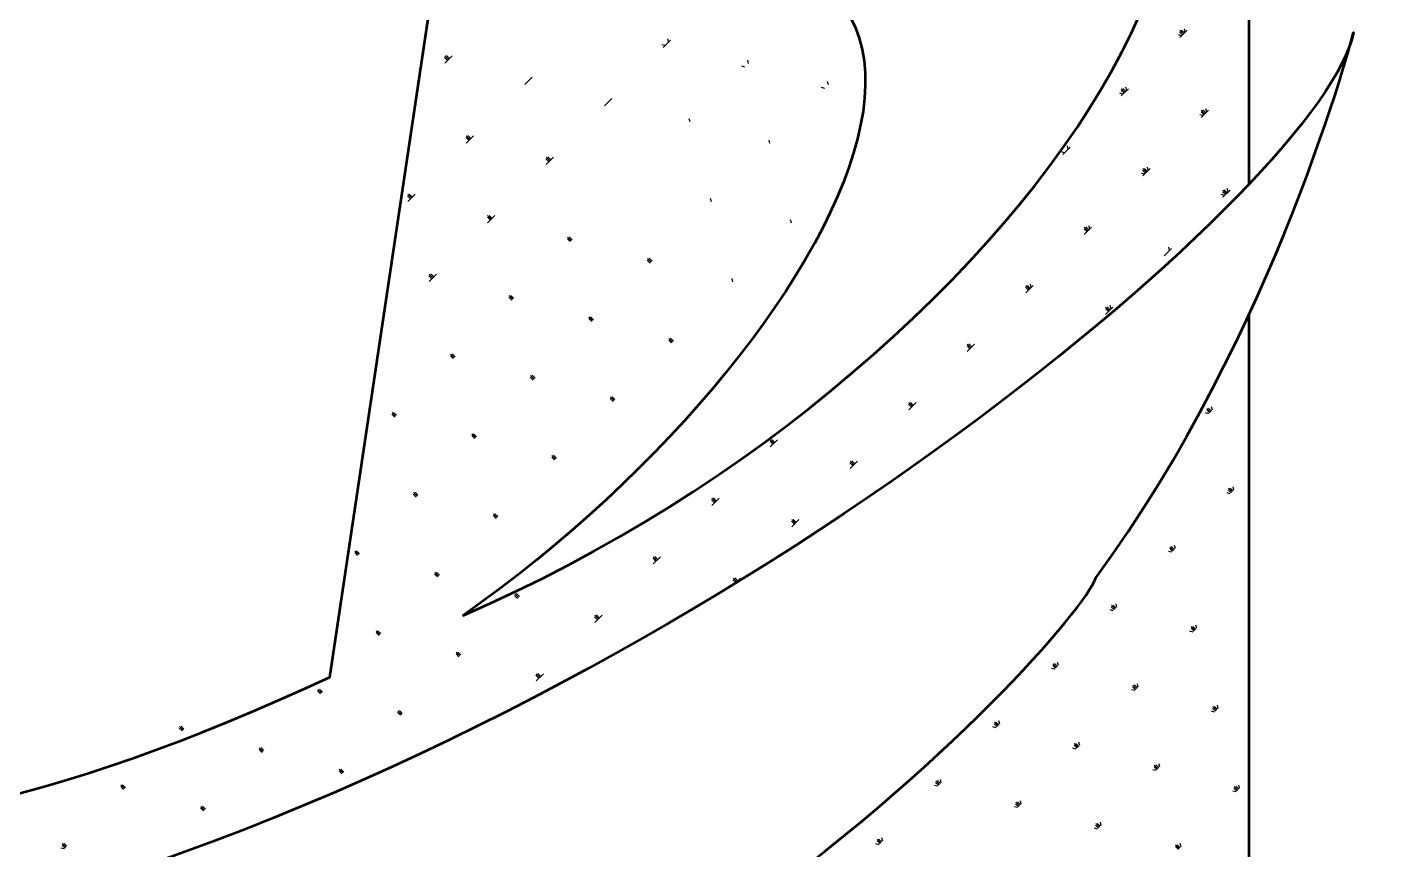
# Model space of a CAD drawing. Extents: x 40372685 to 40373131, y 3431137 to 3431353.
# Drawn here: x 40373112.37 to 40373117.66, y 3431339.55 to 3431342.72 of the extents above; entities that cross this region are included whole.
import ezdxf

# ---------------------------------------------------------------- set-up
doc = ezdxf.new("R2010")
doc.units = 0
doc.header["$LTSCALE"] = 0.5
doc.layers.add('PUB_TITLE', color=4, linetype='CONTINUOUS')

msp = doc.modelspace()

# ---------------------------------------------------------------- linework, layer by layer
at = {"layer": 'PUB_TITLE', "color": 4}
for p, q in [((40373116.8206, 3431342.6911), (40373116.8093, 3431342.7024)), ((40373116.8241, 3431342.6946), (40373116.81, 3431342.7087)), ((40373116.81, 3431342.6805), (40373116.8382, 3431342.7087)), ((40373116.8276, 3431342.6981), (40373116.8164, 3431342.7094)), ((40373116.8311, 3431342.7017), (40373116.8278, 3431342.714)), ((40373114.8269, 3431342.6493), (40373114.8146, 3431342.6526)), ((40373114.8199, 3431342.6422), (40373114.8481, 3431342.6704)), ((40373114.841, 3431342.6634), (40373114.8377, 3431342.6757)), ((40373116.8171, 3431342.6876), (40373116.8047, 3431342.6909)), ((40373113.9893, 3431342.5924), (40373113.9781, 3431342.6037)), ((40373113.9929, 3431342.5959), (40373113.9788, 3431342.61)), ((40373113.9788, 3431342.5819), (40373114.0069, 3431342.61)), ((40373113.9964, 3431342.5995), (40373113.9851, 3431342.6107)), ((40373115.1489, 3431342.5809), (40373115.1456, 3431342.5932)), ((40373115.1348, 3431342.5668), (40373115.1225, 3431342.5701)), ((40373114.2866, 3431342.4994), (40373114.3148, 3431342.5275)), ((40373115.4427, 3431342.4843), (40373115.4304, 3431342.4876)), ((40373115.4568, 3431342.4984), (40373115.4535, 3431342.5107)), ((40373116.6058, 3431342.4763), (40373116.6025, 3431342.4886)), ((40373114.5945, 3431342.4169), (40373114.6227, 3431342.445)), ((40373116.5917, 3431342.4622), (40373116.5794, 3431342.4655)), ((40373116.5952, 3431342.4657), (40373116.5839, 3431342.477)), ((40373116.5987, 3431342.4692), (40373116.5846, 3431342.4833)), ((40373116.5846, 3431342.4552), (40373116.6128, 3431342.4833)), ((40373116.6022, 3431342.4728), (40373116.591, 3431342.484)), ((40373116.8995, 3431342.3797), (40373116.8872, 3431342.383)), ((40373116.9031, 3431342.3832), (40373116.8918, 3431342.3945)), ((40373116.9066, 3431342.3867), (40373116.8925, 3431342.4008)), ((40373116.8925, 3431342.3727), (40373116.9207, 3431342.4008)), ((40373116.9101, 3431342.3903), (40373116.8988, 3431342.4015)), ((40373116.9136, 3431342.3938), (40373116.9103, 3431342.4061)), ((40373114.9235, 3431342.3555), (40373114.9202, 3431342.3678)), ((40373114.0718, 3431342.2845), (40373114.0606, 3431342.2958)), ((40373114.0754, 3431342.2881), (40373114.0613, 3431342.3022)), ((40373114.0613, 3431342.274), (40373114.0894, 3431342.3022)), ((40373114.0789, 3431342.2916), (40373114.0676, 3431342.3029)), ((40373115.2314, 3431342.273), (40373115.2281, 3431342.2853)), ((40373116.3663, 3431342.2368), (40373116.354, 3431342.2401)), ((40373116.3593, 3431342.2298), (40373116.3874, 3431342.2579)), ((40373116.3804, 3431342.2509), (40373116.3771, 3431342.2632)), ((40373114.3797, 3431342.2021), (40373114.3684, 3431342.2133)), ((40373114.3832, 3431342.2056), (40373114.3691, 3431342.2197)), ((40373114.3691, 3431342.1915), (40373114.3973, 3431342.2197)), ((40373114.3867, 3431342.2091), (40373114.3755, 3431342.2204)), ((40373116.6777, 3431342.1578), (40373116.6664, 3431342.1691)), ((40373116.6812, 3431342.1614), (40373116.6671, 3431342.1755)), ((40373116.6671, 3431342.1473), (40373116.6953, 3431342.1755)), ((40373116.6847, 3431342.1649), (40373116.6735, 3431342.1762)), ((40373116.6883, 3431342.1684), (40373116.685, 3431342.1807)), ((40373116.6742, 3431342.1543), (40373116.6619, 3431342.1576)), ((40373113.8465, 3431342.0592), (40373113.8352, 3431342.0704)), ((40373113.85, 3431342.0627), (40373113.8359, 3431342.0768)), ((40373113.8359, 3431342.0486), (40373113.8641, 3431342.0768)), ((40373113.8535, 3431342.0662), (40373113.8422, 3431342.0775)), ((40373116.982, 3431342.0718), (40373116.9697, 3431342.0751)), ((40373116.9856, 3431342.0754), (40373116.9743, 3431342.0866)), ((40373116.9891, 3431342.0789), (40373116.975, 3431342.093)), ((40373116.975, 3431342.0648), (40373117.0032, 3431342.093)), ((40373116.9926, 3431342.0824), (40373116.9813, 3431342.0937)), ((40373116.9961, 3431342.0859), (40373116.9928, 3431342.0982)), ((40373115.006, 3431342.0476), (40373115.0027, 3431342.0599)), ((40373114.1543, 3431341.9767), (40373114.1431, 3431341.9879)), ((40373114.1578, 3431341.9802), (40373114.1438, 3431341.9943)), ((40373114.1438, 3431341.9661), (40373114.1719, 3431341.9943)), ((40373114.1614, 3431341.9837), (40373114.1501, 3431341.995)), ((40373115.3139, 3431341.9651), (40373115.3106, 3431341.9775)), ((40373114.4622, 3431341.8942), (40373114.4509, 3431341.9054)), ((40373114.4657, 3431341.8977), (40373114.4516, 3431341.9118)), ((40373114.4692, 3431341.9012), (40373114.458, 3431341.9125)), ((40373116.4523, 3431341.9325), (40373116.441, 3431341.9437)), ((40373116.4558, 3431341.936), (40373116.4417, 3431341.9501)), ((40373116.4417, 3431341.9219), (40373116.4699, 3431341.9501)), ((40373116.4594, 3431341.9395), (40373116.4481, 3431341.9508)), ((40373116.4629, 3431341.943), (40373116.4596, 3431341.9553)), ((40373116.7496, 3431341.8394), (40373116.7778, 3431341.8676)), ((40373116.7708, 3431341.8605), (40373116.7675, 3431341.8729)), ((40373114.7701, 3431341.8117), (40373114.7588, 3431341.823)), ((40373114.7736, 3431341.8152), (40373114.7595, 3431341.8293)), ((40373114.7771, 3431341.8187), (40373114.7658, 3431341.83)), ((40373113.9289, 3431341.7513), (40373113.9177, 3431341.7626)), ((40373113.9325, 3431341.7548), (40373113.9184, 3431341.7689)), ((40373113.9184, 3431341.7407), (40373113.9466, 3431341.7689)), ((40373113.936, 3431341.7583), (40373113.9247, 3431341.7696)), ((40373115.0885, 3431341.7398), (40373115.0852, 3431341.7521)), ((40373116.2269, 3431341.7071), (40373116.2157, 3431341.7184)), ((40373116.2305, 3431341.7106), (40373116.2164, 3431341.7247)), ((40373116.2164, 3431341.6965), (40373116.2445, 3431341.7247)), ((40373116.234, 3431341.7141), (40373116.2227, 3431341.7254)), ((40373116.2375, 3431341.7177), (40373116.2342, 3431341.73)), ((40373114.2368, 3431341.6688), (40373114.2255, 3431341.6801)), ((40373114.2403, 3431341.6723), (40373114.2263, 3431341.6864)), ((40373114.2439, 3431341.6758), (40373114.2326, 3431341.6871)), ((40373116.5383, 3431341.6281), (40373116.5242, 3431341.6422)), ((40373116.5242, 3431341.614), (40373116.5524, 3431341.6422)), ((40373116.5419, 3431341.6316), (40373116.5306, 3431341.6429)), ((40373116.5454, 3431341.6352), (40373116.5421, 3431341.6475)), ((40373114.5447, 3431341.5863), (40373114.5334, 3431341.5976)), ((40373114.5482, 3431341.5898), (40373114.5341, 3431341.6039)), ((40373114.5517, 3431341.5934), (40373114.5405, 3431341.6046)), ((40373116.5348, 3431341.6246), (40373116.5235, 3431341.6359)), ((40373114.8526, 3431341.5038), (40373114.8413, 3431341.5151)), ((40373114.8561, 3431341.5073), (40373114.842, 3431341.5214)), ((40373114.8596, 3431341.5109), (40373114.8483, 3431341.5221)), ((40373116.0016, 3431341.4817), (40373115.9903, 3431341.493)), ((40373116.0051, 3431341.4852), (40373115.991, 3431341.4993)), ((40373115.991, 3431341.4711), (40373116.0192, 3431341.4993)), ((40373116.0086, 3431341.4888), (40373115.9973, 3431341.5)), ((40373114.0114, 3431341.4434), (40373114.0002, 3431341.4547)), ((40373114.015, 3431341.4469), (40373114.0009, 3431341.461)), ((40373114.0185, 3431341.4505), (40373114.0072, 3431341.4617)), ((40373114.3228, 3431341.3645), (40373114.3087, 3431341.3785)), ((40373114.3264, 3431341.368), (40373114.3151, 3431341.3792)), ((40373114.3193, 3431341.3609), (40373114.308, 3431341.3722)), ((40373114.6272, 3431341.2784), (40373114.6159, 3431341.2897)), ((40373114.6307, 3431341.282), (40373114.6166, 3431341.296)), ((40373114.6342, 3431341.2855), (40373114.623, 3431341.2967)), ((40373115.7797, 3431341.2599), (40373115.7656, 3431341.2739)), ((40373115.7656, 3431341.2458), (40373115.7938, 3431341.2739)), ((40373115.7832, 3431341.2634), (40373115.772, 3431341.2746)), ((40373113.7861, 3431341.218), (40373113.7748, 3431341.2293)), ((40373113.7896, 3431341.2216), (40373113.7755, 3431341.2357)), ((40373113.7931, 3431341.2251), (40373113.7818, 3431341.2364)), ((40373115.7762, 3431341.2563), (40373115.7649, 3431341.2676)), ((40373116.9217, 3431341.2307), (40373116.9093, 3431341.234)), ((40373116.9252, 3431341.2342), (40373116.9139, 3431341.2455)), ((40373116.9287, 3431341.2377), (40373116.9146, 3431341.2518)), ((40373116.9322, 3431341.2413), (40373116.9209, 3431341.2525)), ((40373116.9357, 3431341.2448), (40373116.9324, 3431341.2571)), ((40373114.0939, 3431341.1356), (40373114.0827, 3431341.1468)), ((40373114.0975, 3431341.1391), (40373114.0834, 3431341.1532)), ((40373114.101, 3431341.1426), (40373114.0897, 3431341.1539)), ((40373115.2429, 3431341.1134), (40373115.2317, 3431341.1247)), ((40373115.2465, 3431341.117), (40373115.2324, 3431341.1311)), ((40373115.2324, 3431341.1029), (40373115.2605, 3431341.1311)), ((40373115.25, 3431341.1205), (40373115.2387, 3431341.1318)), ((40373114.4018, 3431341.0531), (40373114.3905, 3431341.0643)), ((40373114.4053, 3431341.0566), (40373114.3912, 3431341.0707)), ((40373114.4088, 3431341.0601), (40373114.3976, 3431341.0714)), ((40373115.5508, 3431341.031), (40373115.5395, 3431341.0422)), ((40373115.5543, 3431341.0345), (40373115.5402, 3431341.0486)), ((40373115.5402, 3431341.0204), (40373115.5684, 3431341.0486)), ((40373115.5578, 3431341.038), (40373115.5466, 3431341.0493)), ((40373113.8686, 3431340.9102), (40373113.8573, 3431340.9214)), ((40373113.8721, 3431340.9137), (40373113.858, 3431340.9278)), ((40373113.8756, 3431340.9172), (40373113.8643, 3431340.9285)), ((40373115.0211, 3431340.8916), (40373115.007, 3431340.9057)), ((40373115.007, 3431340.8775), (40373115.0352, 3431340.9057)), ((40373115.0246, 3431340.8951), (40373115.0133, 3431340.9064)), ((40373117.0041, 3431340.9228), (40373116.9918, 3431340.9261)), ((40373117.0077, 3431340.9264), (40373116.9964, 3431340.9376)), ((40373117.0112, 3431340.9299), (40373116.9971, 3431340.944)), ((40373117.0147, 3431340.9334), (40373117.0034, 3431340.9447)), ((40373117.0182, 3431340.9369), (40373117.0149, 3431340.9492)), ((40373115.0176, 3431340.8881), (40373115.0063, 3431340.8993)), ((40373114.1764, 3431340.8277), (40373114.1652, 3431340.8389)), ((40373114.18, 3431340.8312), (40373114.1659, 3431340.8453)), ((40373114.1835, 3431340.8347), (40373114.1722, 3431340.846)), ((40373115.3254, 3431340.8056), (40373115.3142, 3431340.8168)), ((40373115.3289, 3431340.8091), (40373115.3149, 3431340.8232)), ((40373115.3149, 3431340.795), (40373115.343, 3431340.8232)), ((40373115.3325, 3431340.8126), (40373115.3212, 3431340.8239)), ((40373113.6432, 3431340.6848), (40373113.6319, 3431340.6961)), ((40373113.6467, 3431340.6883), (40373113.6326, 3431340.7024)), ((40373113.6502, 3431340.6918), (40373113.639, 3431340.7031)), ((40373116.7788, 3431340.6975), (40373116.7665, 3431340.7008)), ((40373116.7823, 3431340.701), (40373116.771, 3431340.7122)), ((40373116.7858, 3431340.7045), (40373116.7717, 3431340.7186)), ((40373116.7893, 3431340.708), (40373116.7781, 3431340.7193)), ((40373116.7929, 3431340.7115), (40373116.7896, 3431340.7239)), ((40373114.7922, 3431340.6627), (40373114.7809, 3431340.674)), ((40373114.7957, 3431340.6662), (40373114.7816, 3431340.6803)), ((40373114.7816, 3431340.6521), (40373114.8098, 3431340.6803)), ((40373114.7992, 3431340.6697), (40373114.7879, 3431340.681)), ((40373113.9511, 3431340.6023), (40373113.9398, 3431340.6136)), ((40373113.9546, 3431340.6058), (40373113.9405, 3431340.6199)), ((40373113.9581, 3431340.6093), (40373113.9468, 3431340.6206)), ((40373115.1, 3431340.5802), (40373115.0888, 3431340.5915)), ((40373115.1036, 3431340.5837), (40373115.0895, 3431340.5978)), ((40373115.0895, 3431340.5696), (40373115.1177, 3431340.5978)), ((40373115.1071, 3431340.5872), (40373115.0958, 3431340.5985)), ((40373117.0756, 3431340.6179), (40373117.0743, 3431340.6183)), ((40373114.2589, 3431340.5198), (40373114.2477, 3431340.5311)), ((40373114.2624, 3431340.5233), (40373114.2484, 3431340.5374)), ((40373114.266, 3431340.5269), (40373114.2547, 3431340.5381)), ((40373116.5569, 3431340.4756), (40373116.5456, 3431340.4869)), ((40373116.5604, 3431340.4791), (40373116.5463, 3431340.4932)), ((40373116.564, 3431340.4826), (40373116.5527, 3431340.4939)), ((40373116.5675, 3431340.4862), (40373116.5642, 3431340.4985)), ((40373114.5668, 3431340.4373), (40373114.5555, 3431340.4486)), ((40373114.5703, 3431340.4408), (40373114.5562, 3431340.4549)), ((40373114.5562, 3431340.4267), (40373114.5844, 3431340.4549)), ((40373114.5738, 3431340.4444), (40373114.5626, 3431340.4556)), ((40373116.5534, 3431340.4721), (40373116.5411, 3431340.4754)), ((40373113.7257, 3431340.3769), (40373113.7144, 3431340.3882)), ((40373113.7292, 3431340.3804), (40373113.7151, 3431340.3945)), ((40373113.7327, 3431340.384), (40373113.7214, 3431340.3952)), ((40373116.8613, 3431340.3896), (40373116.8489, 3431340.3929)), ((40373116.8648, 3431340.3931), (40373116.8535, 3431340.4044)), ((40373116.8683, 3431340.3966), (40373116.8542, 3431340.4107)), ((40373116.8718, 3431340.4001), (40373116.8606, 3431340.4114)), ((40373116.8753, 3431340.4037), (40373116.872, 3431340.416)), ((40373114.0335, 3431340.2944), (40373114.0223, 3431340.3057)), ((40373114.0371, 3431340.298), (40373114.023, 3431340.312)), ((40373114.0406, 3431340.3015), (40373114.0293, 3431340.3127)), ((40373116.3351, 3431340.2537), (40373116.321, 3431340.2678)), ((40373116.3386, 3431340.2573), (40373116.3273, 3431340.2685)), ((40373116.3421, 3431340.2608), (40373116.3388, 3431340.2731)), ((40373114.3414, 3431340.2119), (40373114.3301, 3431340.2232)), ((40373114.3449, 3431340.2155), (40373114.3309, 3431340.2295)), ((40373114.3309, 3431340.2014), (40373114.359, 3431340.2295)), ((40373114.3485, 3431340.219), (40373114.3372, 3431340.2302)), ((40373116.328, 3431340.2467), (40373116.3157, 3431340.25)), ((40373116.3315, 3431340.2502), (40373116.3203, 3431340.2615)), ((40373113.5003, 3431340.1515), (40373113.489, 3431340.1628)), ((40373113.5038, 3431340.1551), (40373113.4897, 3431340.1692)), ((40373113.5073, 3431340.1586), (40373113.4961, 3431340.1699)), ((40373116.6359, 3431340.1642), (40373116.6236, 3431340.1675)), ((40373116.6394, 3431340.1677), (40373116.6281, 3431340.179)), ((40373116.6429, 3431340.1712), (40373116.6288, 3431340.1853)), ((40373116.6464, 3431340.1748), (40373116.6352, 3431340.186)), ((40373116.65, 3431340.1783), (40373116.6467, 3431340.1906)), ((40373116.9578, 3431340.0958), (40373116.9545, 3431340.1081)), ((40373113.8082, 3431340.0691), (40373113.7969, 3431340.0803)), ((40373113.8117, 3431340.0726), (40373113.7976, 3431340.0867)), ((40373113.8152, 3431340.0761), (40373113.8039, 3431340.0874)), ((40373116.9438, 3431340.0817), (40373116.9314, 3431340.085)), ((40373116.9473, 3431340.0852), (40373116.936, 3431340.0965)), ((40373116.9508, 3431340.0888), (40373116.9367, 3431340.1028)), ((40373116.9543, 3431340.0923), (40373116.9431, 3431340.1035)), ((40373112.967, 3431340.0087), (40373112.9558, 3431340.0199)), ((40373112.9706, 3431340.0122), (40373112.9565, 3431340.0263)), ((40373112.9741, 3431340.0157), (40373112.9628, 3431340.027)), ((40373116.1026, 3431340.0213), (40373116.0903, 3431340.0246)), ((40373116.1062, 3431340.0248), (40373116.0949, 3431340.0361)), ((40373116.1097, 3431340.0284), (40373116.0956, 3431340.0425)), ((40373116.1132, 3431340.0319), (40373116.1019, 3431340.0432)), ((40373116.1167, 3431340.0354), (40373116.1134, 3431340.0477)), ((40373116.414, 3431339.9423), (40373116.4028, 3431339.9536)), ((40373116.4176, 3431339.9459), (40373116.4035, 3431339.96)), ((40373116.4211, 3431339.9494), (40373116.4098, 3431339.9607)), ((40373116.4246, 3431339.9529), (40373116.4213, 3431339.9652)), ((40373113.2749, 3431339.9262), (40373113.2636, 3431339.9374)), ((40373113.2784, 3431339.9297), (40373113.2644, 3431339.9438)), ((40373113.282, 3431339.9332), (40373113.2707, 3431339.9445)), ((40373116.4105, 3431339.9388), (40373116.3982, 3431339.9421)), ((40373113.5828, 3431339.8437), (40373113.5715, 3431339.8549)), ((40373113.5863, 3431339.8472), (40373113.5722, 3431339.8613)), ((40373113.5898, 3431339.8507), (40373113.5786, 3431339.862)), ((40373116.7184, 3431339.8563), (40373116.7061, 3431339.8596)), ((40373116.7219, 3431339.8599), (40373116.7106, 3431339.8711)), ((40373116.7254, 3431339.8634), (40373116.7113, 3431339.8775)), ((40373116.7289, 3431339.8669), (40373116.7177, 3431339.8782)), ((40373116.7325, 3431339.8704), (40373116.7292, 3431339.8827)), ((40373112.7417, 3431339.7833), (40373112.7304, 3431339.7946)), ((40373112.7452, 3431339.7868), (40373112.7311, 3431339.8009)), ((40373112.7487, 3431339.7903), (40373112.7374, 3431339.8016)), ((40373115.8773, 3431339.7959), (40373115.8649, 3431339.7992)), ((40373115.8808, 3431339.7995), (40373115.8695, 3431339.8107)), ((40373115.8843, 3431339.803), (40373115.8702, 3431339.8171)), ((40373115.8878, 3431339.8065), (40373115.8766, 3431339.8178)), ((40373115.8913, 3431339.81), (40373115.888, 3431339.8223)), ((40373117.0333, 3431339.7809), (40373117.0192, 3431339.795)), ((40373117.0368, 3431339.7844), (40373117.0255, 3431339.7957)), ((40373117.0403, 3431339.7879), (40373117.037, 3431339.8002)), ((40373116.1992, 3431339.7275), (40373116.1959, 3431339.7399)), ((40373117.0263, 3431339.7738), (40373117.0139, 3431339.7771)), ((40373117.0298, 3431339.7774), (40373117.0185, 3431339.7886)), ((40373113.0495, 3431339.7008), (40373113.0383, 3431339.7121)), ((40373113.0531, 3431339.7043), (40373113.039, 3431339.7184)), ((40373113.0566, 3431339.7078), (40373113.0453, 3431339.7191)), ((40373116.1851, 3431339.7134), (40373116.1728, 3431339.7167)), ((40373116.1887, 3431339.717), (40373116.1774, 3431339.7282)), ((40373116.1922, 3431339.7205), (40373116.1781, 3431339.7346)), ((40373116.1957, 3431339.724), (40373116.1844, 3431339.7353)), ((40373116.493, 3431339.631), (40373116.4807, 3431339.6343)), ((40373116.4965, 3431339.6345), (40373116.4853, 3431339.6457)), ((40373116.5, 3431339.638), (40373116.486, 3431339.6521)), ((40373116.5036, 3431339.6415), (40373116.4923, 3431339.6528)), ((40373116.5071, 3431339.645), (40373116.5038, 3431339.6574)), ((40373115.6554, 3431339.5741), (40373115.6441, 3431339.5854)), ((40373115.6589, 3431339.5776), (40373115.6448, 3431339.5917)), ((40373115.6624, 3431339.5811), (40373115.6512, 3431339.5924)), ((40373115.666, 3431339.5847), (40373115.6627, 3431339.597)), ((40373112.5128, 3431339.5544), (40373112.5005, 3431339.5577)), ((40373112.5163, 3431339.5579), (40373112.505, 3431339.5692)), ((40373112.5198, 3431339.5614), (40373112.5057, 3431339.5755)), ((40373112.5233, 3431339.5649), (40373112.5121, 3431339.5762)), ((40373115.6519, 3431339.5706), (40373115.6396, 3431339.5739)), ((40373116.8044, 3431339.552), (40373116.7931, 3431339.5633)), ((40373116.8079, 3431339.5555), (40373116.7938, 3431339.5696)), ((40373116.8114, 3431339.559), (40373116.8002, 3431339.5703)), ((40373116.815, 3431339.5625), (40373116.8117, 3431339.5749))]:
    msp.add_line(p, q, dxfattribs=at)
at = {"layer": 'PUB_TITLE', "color": 4, "lineweight": 53}
for points, knots in [([(40373107.6939, 3431341.5104), (40373107.6939, 3431343.5003), (40373107.6939, 3431345.5002), (40373107.6939, 3431345.5002), (40373107.6939, 3431345.9022), (40373108.0229, 3431346.2312), (40373108.425, 3431346.2312), (40373108.425, 3431346.2312), (40373116.3445, 3431346.2312), (40373116.3445, 3431346.2312), (40373116.7466, 3431346.2312), (40373117.0756, 3431345.9022), (40373117.0756, 3431345.5002), (40373117.0756, 3431345.5002), (40373117.0756, 3431343.8857), (40373117.0756, 3431342.1146)], [6.497483, 6.497483, 6.497483, 6.497483, 7, 7, 7, 8, 8, 8, 9, 9, 9, 10, 10, 10, 10.451509, 10.451509, 10.451509, 10.451509]), ([(40373115.8171, 3431344.2027), (40373117.9293, 3431343.8635), (40373116.2471, 3431341.3955), (40373114.0494, 3431340.4542), (40373115.6001, 3431341.5408), (40373116.6188, 3431343.5853), (40373113.9387, 3431342.9181), (40373113.9387, 3431342.9181), (40373113.5356, 3431340.2163), (40373113.5356, 3431340.2163), (40373112.4494, 3431339.7091), (40373111.6695, 3431339.5822), (40373111.1655, 3431339.6457), (40373111.1655, 3431339.6457), (40373111.5352, 3431342.5218), (40373111.5352, 3431342.5218), (40373109.7037, 3431342.5133), (40373107.3271, 3431341.0982), (40373107.0206, 3431340.9774), (40373109.4842, 3431343.0226), (40373112.7888, 3431344.6891), (40373115.8171, 3431344.2027)], [0, 0, 0, 0, 1, 1, 1, 2, 2, 2, 3, 3, 3, 4, 4, 4, 5, 5, 5, 6, 6, 6, 7, 7, 7, 7]), ([(40373111.0601, 3431340.4575), (40373111.0601, 3431340.4575), (40373109.2514, 3431338.3149), (40373112.6259, 3431339.4229), (40373115.1377, 3431340.2229), (40373117.3706, 3431342.1427), (40373117.4789, 3431342.6997), (40373117.4789, 3431342.6997), (40373117.183, 3431341.5449), (40373116.4859, 3431340.599), (40373116.4119, 3431340.364), (40373114.3397, 3431338.1309), (40373111.8854, 3431338.07), (40373110.3912, 3431337.9982), (40373109.1998, 3431339.0627), (40373111.0601, 3431340.4575)], [0, 0, 0, 0, 1, 1, 1, 2, 2, 2, 3, 3, 3, 4, 4, 4, 5, 5, 5, 5]), ([(40373117.0756, 3431341.612), (40373117.0756, 3431339.6085), (40373117.0756, 3431337.5805), (40373117.0756, 3431337.5805), (40373117.0756, 3431337.1785), (40373116.7466, 3431336.8494), (40373116.3445, 3431336.8494), (40373116.3445, 3431336.8494), (40373108.425, 3431336.8494), (40373108.425, 3431336.8494), (40373108.0229, 3431336.8494), (40373107.6939, 3431337.1785), (40373107.6939, 3431337.5805), (40373107.6939, 3431337.5805), (40373107.6939, 3431339.4144), (40373107.6939, 3431341.3172)], [2.493971, 2.493971, 2.493971, 2.493971, 3, 3, 3, 4, 4, 4, 5, 5, 5, 6, 6, 6, 6.481204, 6.481204, 6.481204, 6.481204])]:
    msp.add_open_spline(points, degree=3, knots=knots, dxfattribs=at)

doc.saveas('drawing.dxf')
